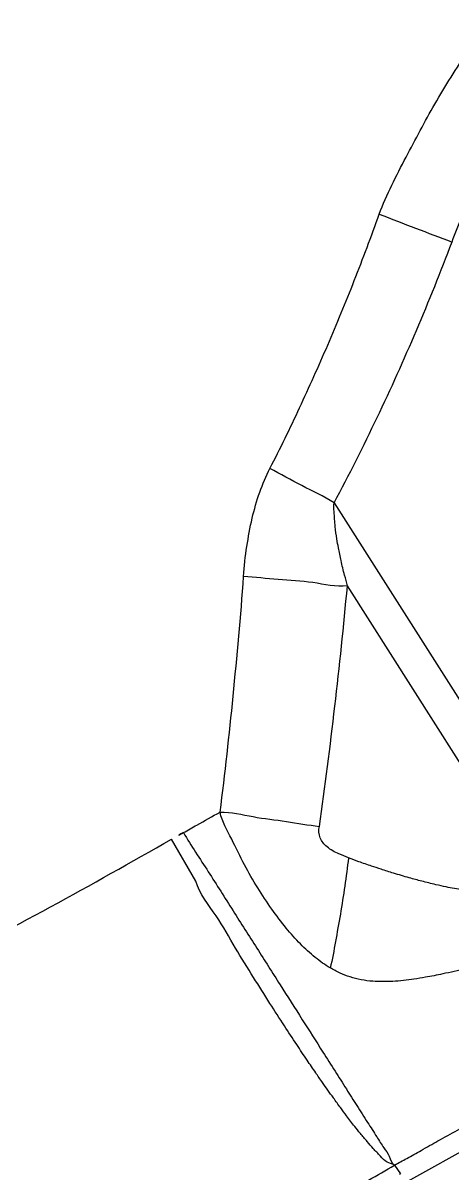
# Model space of a CAD drawing. Header units: millimetres. Extents: x 1145859089 to 1147511753, y -1047484727 to -1047247487.
# Drawn here: x 1146989655.5 to 1146989677.8, y -1047439528.4 to -1047439468.7 of the extents above; entities that cross this region are included whole.
import ezdxf
from ezdxf.xclip import XClip

# ---------------------------------------------------------------- set-up
doc = ezdxf.new("R2010")
doc.units = ezdxf.units.MM
doc.header["$LTSCALE"] = 100
doc.header["$MEASUREMENT"] = 0
doc.header["$XCLIPFRAME"] = 2
doc.layers.get('0').update_dxf_attribs({"linetype": 'CONTINUOUS'})
doc.layers.add('XREF', color=135, linetype='CONTINUOUS')
doc.layers.add('단지배치도$0$W240910', color=135, linetype='CONTINUOUS')

# ---------------------------------------------------------------- blocks, each defined once
blk = doc.blocks.new('단지배치도$0$zw$9902')
at = {"layer": '단지배치도$0$W240910', "linetype": 'ByBlock', "ltscale": 20}
for p, q in [((59932.418, -68124.249), (59945.035, -68144.081)), ((59943.176, -68144.394), (59933.104, -68128.563)), ((59925.228, -68143.887), (59923.973, -68141.703)), ((59932.376, -68155.126), (59932.368, -68155.114)), ((59940.486, -68157.103), (59936.067, -68159.554)), ((59935.539, -68158.624), (59935.536, -68158.626)), ((59935.536, -68158.626), (59935.536, -68158.627)), ((59935.536, -68158.627), (59935.537, -68158.627)), ((59935.537, -68158.627), (59935.538, -68158.626)), ((59935.538, -68158.626), (59935.539, -68158.625)), ((59935.543, -68158.62), (59935.539, -68158.624)), ((59935.539, -68158.625), (59935.541, -68158.625)), ((59935.541, -68158.625), (59935.546, -68158.623)), ((59935.543, -68158.604), (59935.548, -68158.616)), ((59935.548, -68158.616), (59935.543, -68158.62)), ((59935.546, -68158.623), (59935.552, -68158.62)), ((59935.552, -68158.62), (59935.857, -68159.077)), ((59935.857, -68159.077), (59935.812, -68159.102))]:
    blk.add_line(p, q, dxfattribs=at)
at = {"layer": '단지배치도$0$W240910'}
for radius in [11431.377, 11931.377]:
    blk.add_arc((57394.291, -57699.4), radius, 251.6277496, 321.4181311, dxfattribs=at)
at = {"layer": '단지배치도$0$W240910', "linetype": 'ByBlock', "ltscale": 20}
for centre, radius, start, end in [((60039.346, -67842.121), 286.887, 248.61914, 249.42752), ((59683.122, -68105.708), 251.025, 351.9095, 354.77627)]:
    blk.add_arc(centre, radius, start, end, dxfattribs=at)
for points, knots in [([(59934.757, -68109.263), (59935.141, -68108.244), (59936.13, -68106.346), (59937.632, -68103.497), (59939.335, -68100.79), (59941.239, -68098.16), (59943.321, -68095.699), (59945.617, -68093.394), (59948.097, -68091.303), (59950.743, -68089.448), (59953.522, -68087.853), (59956.429, -68086.509), (59959.49, -68085.401), (59962.421, -68084.606), (59965.185, -68084.054), (59967.723, -68083.695), (59970.274, -68083.46), (59972.843, -68083.38), (59974.566, -68083.316), (59975.437, -68083.383)], [0, 0, 0, 0, 3.268622, 6.397637, 9.667075, 12.850977, 16.13086, 19.328305, 22.601473, 25.847972, 29.009985, 32.200779, 35.444395, 38.763751, 41.302653, 43.894769, 46.449524, 48.984567, 51.607261, 51.607261, 51.607261, 51.607261]), ([(59938.536, -68110.712), (59938.883, -68109.784), (59939.639, -68107.952), (59940.92, -68105.274), (59942.369, -68102.703), (59943.596, -68100.855), (59944.482, -68099.657), (59945.015, -68098.969), (59945.605, -68098.248), (59946.206, -68097.556), (59946.708, -68097.008), (59947.12, -68096.578), (59947.538, -68096.153), (59948.035, -68095.67), (59948.646, -68095.105), (59949.398, -68094.45), (59950.231, -68093.777), (59951.06, -68093.157), (59951.713, -68092.702), (59952.209, -68092.372), (59952.649, -68092.091), (59953.15, -68091.783), (59953.944, -68091.32), (59955.449, -68090.516), (59957.207, -68089.74), (59958.956, -68089.112), (59960.164, -68088.734), (59961.294, -68088.426), (59962.343, -68088.178), (59963.269, -68087.987), (59964.124, -68087.832), (59964.966, -68087.699), (59965.915, -68087.571), (59966.914, -68087.462), (59967.869, -68087.382), (59968.904, -68087.318), (59970.131, -68087.271), (59971.664, -68087.261), (59973.364, -68087.304), (59974.539, -68087.377), (59975.149, -68087.42)], [0, 0, 0, 0, 2.972308, 5.940877, 8.901705, 11.818447, 12.587247, 13.373265, 14.43024, 15.37964, 16.122682, 16.660142, 17.166141, 17.909976, 18.741607, 19.660745, 20.901374, 21.95333, 22.765542, 23.288653, 23.73983, 24.333963, 25.050906, 26.498161, 29.448916, 30.806994, 32.071979, 33.243608, 34.321472, 35.305093, 36.07715, 36.929226, 37.861586, 38.950552, 39.945245, 40.733721, 42.061928, 43.630184, 45.330349, 47.162667, 47.162667, 47.162667, 47.162667]), ([(59929.078, -68122.461), (59929.629, -68121.431), (59930.638, -68119.3), (59932.112, -68116.055), (59933.485, -68112.7), (59934.348, -68110.422), (59934.757, -68109.263)], [0, 0, 0, 0, 3.505723, 7.068542, 10.69142, 14.377221, 14.377221, 14.377221, 14.377221]), ([(59932.418, -68124.249), (59933.192, -68122.788), (59934.684, -68119.836), (59936.717, -68115.316), (59937.954, -68112.254), (59938.536, -68110.712)], [0, 0, 0, 0, 4.960436, 9.919328, 14.864038, 14.864038, 14.864038, 14.864038]), ([(59927.716, -68128.066), (59927.733, -68127.545), (59927.871, -68126.535), (59928.133, -68125.071), (59928.516, -68123.706), (59928.889, -68122.866), (59929.078, -68122.461)], [0, 0, 0, 0, 1.562086, 3.050095, 4.462143, 5.801764, 5.801764, 5.801764, 5.801764]), ([(59932.418, -68124.249), (59931.886, -68123.905), (59930.729, -68123.384), (59929.631, -68122.761), (59929.078, -68122.461)], [0, 0, 0, 0, 1.900441, 3.788585, 3.788585, 3.788585, 3.788585]), ([(59933.104, -68128.563), (59933.073, -68128.373), (59932.927, -68127.943), (59932.785, -68127.278), (59932.651, -68126.652), (59932.548, -68126.064), (59932.453, -68125.44), (59932.426, -68124.816), (59932.388, -68124.398), (59932.418, -68124.249)], [0, 0, 0, 0, 0.578576, 1.353958, 2.038871, 2.500219, 3.145451, 3.927072, 4.383104, 4.383104, 4.383104, 4.383104]), ([(59926.494, -68140.298), (59926.76, -68138.297), (59927.191, -68134.221), (59927.571, -68130.14), (59927.716, -68128.066)], [0, 0, 0, 0, 6.055179, 12.29393, 12.29393, 12.29393, 12.29393]), ([(59933.104, -68128.563), (59932.508, -68128.619), (59931.311, -68128.333), (59929.515, -68128.237), (59928.314, -68128.117), (59927.716, -68128.066)], [0, 0, 0, 0, 1.794806, 3.611563, 5.410594, 5.410594, 5.410594, 5.410594]), ([(59924.587, -68141.361), (59924.824, -68141.235), (59925.457, -68140.875), (59926.091, -68140.516), (59926.494, -68140.298)], [0, 0, 0, 0, 0.808025, 2.184233, 2.184233, 2.184233, 2.184233]), ([(59926.494, -68140.298), (59927.072, -68140.278), (59928.213, -68140.582), (59929.936, -68140.754), (59931.076, -68140.976), (59931.648, -68141.037)], [0, 0, 0, 0, 1.732571, 3.479891, 5.206659, 5.206659, 5.206659, 5.206659]), ([(59932.209, -68148.384), (59931.939, -68148.224), (59931.395, -68147.839), (59930.637, -68147.139), (59929.889, -68146.29), (59929.152, -68145.312), (59928.433, -68144.217), (59927.725, -68143.011), (59927.116, -68141.688), (59926.601, -68140.796), (59926.494, -68140.298)], [0, 0, 0, 0, 0.941821, 1.990378, 3.090346, 4.331794, 5.659356, 7.019941, 8.518113, 10.0465, 10.0465, 10.0465, 10.0465]), ([(59924.587, -68141.361), (59925.003, -68142.048), (59925.886, -68143.385), (59927.149, -68145.393), (59928.396, -68147.346), (59929.594, -68149.231), (59930.736, -68151.026), (59931.688, -68152.521), (59932.448, -68153.72), (59933.04, -68154.644), (59933.409, -68155.243), (59933.597, -68155.526)], [0, 0, 0, 0, 2.408812, 4.806042, 7.115679, 9.359763, 11.508208, 13.498095, 14.676057, 15.768155, 16.787996, 16.787996, 16.787996, 16.787996]), ([(59933.164, -68142.672), (59933.004, -68142.59), (59932.603, -68142.463), (59932.057, -68142.166), (59931.635, -68141.66), (59931.602, -68141.233), (59931.648, -68141.037)], [0, 0, 0, 0, 0.538337, 1.257748, 1.839007, 2.442706, 2.442706, 2.442706, 2.442706]), ([(59904.683, -68151.63), (59906.877, -68150.605), (59911.268, -68148.583), (59917.703, -68145.269), (59921.884, -68142.885), (59923.973, -68141.703)], [0, 0, 0, 0, 7.264302, 14.503366, 21.703246, 21.703246, 21.703246, 21.703246]), ([(59933.164, -68142.672), (59933.103, -68143.161), (59932.971, -68144.136), (59932.749, -68145.587), (59932.485, -68147.002), (59932.327, -68147.938), (59932.21, -68148.389)], [0, 0, 0, 0, 1.477175, 2.953024, 4.401303, 5.796969, 5.796969, 5.796969, 5.796969]), ([(59943.176, -68144.394), (59943.009, -68144.428), (59942.604, -68144.488), (59942.048, -68144.538), (59941.455, -68144.555), (59940.915, -68144.544), (59940.362, -68144.506), (59939.757, -68144.443), (59939.052, -68144.341), (59938.335, -68144.206), (59937.629, -68144.051), (59936.99, -68143.893), (59936.258, -68143.693), (59935.553, -68143.485), (59934.903, -68143.279), (59934.302, -68143.081), (59933.737, -68142.892), (59933.343, -68142.736), (59933.164, -68142.672)], [0, 0, 0, 0, 0.510981, 1.224774, 1.674982, 2.290574, 2.844715, 3.337367, 4.115218, 4.978433, 5.528492, 6.281716, 6.954165, 7.803977, 8.485458, 8.999874, 9.703347, 10.272252, 10.272252, 10.272252, 10.272252]), ([(59932.376, -68155.126), (59932.187, -68154.863), (59931.881, -68154.43), (59931.429, -68153.779), (59930.981, -68153.123), (59930.437, -68152.31), (59929.792, -68151.327), (59929.044, -68150.166), (59928.202, -68148.823), (59927.251, -68147.317), (59926.325, -68145.62), (59925.435, -68144.55), (59925.228, -68143.887)], [0, 0, 0, 0, 0.971139, 1.590003, 2.378507, 3.352322, 4.525215, 5.906136, 7.495719, 9.282519, 11.239702, 13.323479, 13.323479, 13.323479, 13.323479]), ([(59935.552, -68158.62), (59935.763, -68158.503), (59936.225, -68158.246), (59936.977, -68157.828), (59937.856, -68157.337), (59938.792, -68156.812), (59939.682, -68156.312), (59940.412, -68155.899), (59940.942, -68155.6), (59941.382, -68155.351), (59941.865, -68155.077), (59942.591, -68154.665), (59943.606, -68154.086), (59944.939, -68153.323), (59946.095, -68152.658), (59946.981, -68152.146), (59947.504, -68151.843), (59948.026, -68151.54), (59949.259, -68150.824), (59952.314, -68149.038), (59955.184, -68147.334), (59957.168, -68146.144)], [0, 0, 0, 0, 0.723435, 1.583806, 2.5811, 3.744154, 4.804262, 5.64301, 6.260442, 6.629825, 7.161854, 7.924766, 9.133818, 10.669392, 12.530651, 13.135079, 13.739285, 14.343254, 14.946971, 18.016046, 24.958877, 24.958877, 24.958877, 24.958877]), ([(59943.541, -68147.718), (59943.165, -68147.697), (59942.422, -68147.846), (59941.304, -68147.996), (59940.249, -68148.215), (59939.163, -68148.453), (59938.156, -68148.678), (59937.26, -68148.858), (59936.579, -68148.97), (59936.016, -68149.042), (59935.471, -68149.087), (59934.941, -68149.102), (59934.388, -68149.083), (59933.821, -68149.011), (59933.249, -68148.866), (59932.712, -68148.657), (59932.376, -68148.481), (59932.209, -68148.384)], [0, 0, 0, 0, 1.130442, 2.241856, 3.395507, 4.356274, 5.580348, 6.490154, 7.096806, 7.650003, 8.193968, 8.736467, 9.238265, 9.854521, 10.446638, 11.002625, 11.581697, 11.581697, 11.581697, 11.581697]), ([(59935.533, -68158.61), (59935.418, -68158.543), (59935.122, -68158.49), (59934.797, -68158.128), (59934.46, -68157.774), (59934.114, -68157.379), (59933.794, -68156.997), (59933.436, -68156.549), (59933.096, -68156.106), (59932.73, -68155.615), (59932.501, -68155.299), (59932.372, -68155.121), (59932.368, -68155.114)], [0, 0, 0, 0, 0.395987, 0.860955, 1.405966, 1.878154, 2.432419, 2.903301, 3.597148, 4.10581, 4.742257, 4.76664, 4.76664, 4.76664, 4.76664]), ([(59933.597, -68155.526), (59933.789, -68155.815), (59934.124, -68156.363), (59934.6, -68157.087), (59934.955, -68157.692), (59935.309, -68158.124), (59935.384, -68158.536), (59935.543, -68158.604)], [0, 0, 0, 0, 1.040563, 1.923322, 2.607708, 3.12241, 3.641986, 3.641986, 3.641986, 3.641986]), ([(59924.624, -68164.62), (59926.003, -68163.907), (59927.723, -68162.998), (59929.541, -68162.009), (59930.156, -68161.672), (59930.631, -68161.411), (59931.549, -68160.903), (59933.207, -68159.973), (59934.656, -68159.142), (59935.552, -68158.62)], [0, 0, 0, 0, 4.659383, 5.833447, 6.209013, 6.764018, 7.459175, 9.356377, 12.468955, 12.468955, 12.468955, 12.468955])]:
    blk.add_open_spline(points, degree=3, knots=knots, dxfattribs=at)
blk.add_open_spline([(59924.587, -68141.361), (59924.38, -68141.471), (59924.176, -68141.587), (59923.973, -68141.703)], degree=3, dxfattribs=at)
blk = doc.blocks.new('단지배치도')
blk.add_blockref('단지배치도$0$zw$9902', (141034.193, 142437.157))

msp = doc.modelspace()

# ---------------------------------------------------------------- block references
at = {"layer": 'XREF'}
ref = msp.add_blockref('단지배치도', (1146788705.034274, -1047513806.462535), dxfattribs=at)
XClip(ref).set_block_clipping_path([(72982.4064819524, 34919.7593965298), (360382.4067475507, 255319.7593436697)])

doc.saveas('drawing.dxf')
